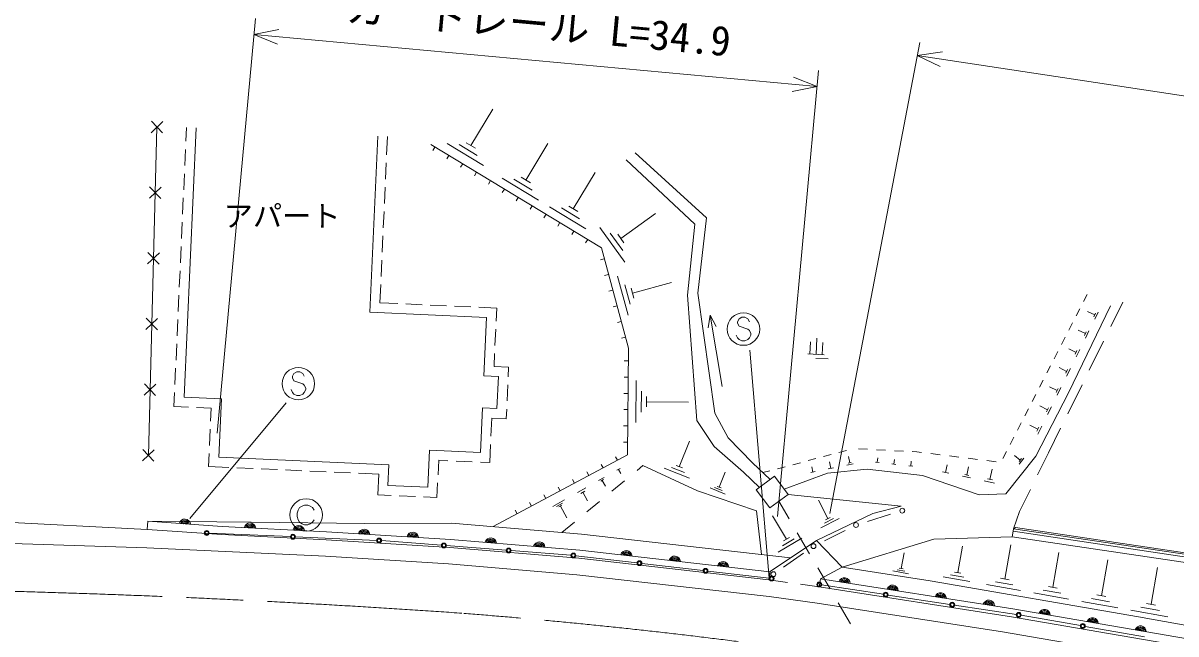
# Model space of a CAD drawing. Units: millimetres, scale not verified. Extents: x 40000 to 680000, y 20000 to 380000.
# Drawn here: x 403268 to 474301, y 281702 to 319328 of the extents above; entities that cross this region are included whole.
import ezdxf
from ezdxf.enums import TextEntityAlignment as Align

# ---------------------------------------------------------------- set-up
doc = ezdxf.new("R2010")
doc.units = ezdxf.units.MM
doc.header["$LTSCALE"] = 1000
doc.linetypes.add('CHAIN', pattern=[18.5, 12, -1.5, 3.5, -1.5])
for name, color, linetype, lineweight in [('M-BGD', 7, 'Continuous', 13), ('M-BMK', 2, 'CHAIN', 13), ('M-BMK-OTRS', 5, 'Continuous', 13), ('M-STR-HTXT', 7, 'Continuous', 13), ('M-STR-STRC', 7, 'Continuous', 13)]:
    doc.layers.add(name, color=color, linetype=linetype, lineweight=lineweight)
doc.styles.add('ＭＳ ゴシック', font='')
doc.styles.get('ＭＳ ゴシック').set_extended_font_data('MS Gothic')

msp = doc.modelspace()

# ---------------------------------------------------------------- linework, layer by layer
at = {"layer": 'M-BGD'}
for p, q in [((430859, 311783), (432212, 314020)), ((411154, 312576), (411879, 313265)), ((411172, 313283), (411861, 312558)), ((410987, 292702), (411516, 312921)), ((413189, 296288), (413937, 312871)), ((413299, 312049), (413337, 312898)), ((424630, 301527), (425118, 312367)), ((425667, 311216), (425718, 312340)), ((428402, 311839), (438898, 305493)), ((431639, 310547), (429402, 311900)), ((431249, 311165), (430130, 311841)), ((431138, 311613), (430579, 311952)), ((434245, 309659), (435606, 311911)), ((413231, 310551), (413276, 311550)), ((428645, 311692), (428516, 311478)), ((429501, 311174), (429371, 310960)), ((440974, 311328), (445381, 307327)), ((425600, 309717), (425645, 310716)), ((430357, 310657), (430227, 310443)), ((440432, 310902), (444665, 306946)), ((413164, 309052), (413209, 310051)), ((431212, 310140), (431083, 309926)), ((435030, 308415), (432779, 309777)), ((434638, 309037), (433512, 309718)), ((434526, 309489), (433963, 309829)), ((437165, 307889), (438518, 310126)), ((411048, 308533), (411773, 309221)), ((411066, 309239), (411755, 308514)), ((425532, 308219), (425577, 309218)), ((432068, 309622), (431939, 309408)), ((432924, 309105), (432794, 308891)), ((413096, 307554), (413141, 308553)), ((433780, 308587), (433650, 308373)), ((425464, 306720), (425509, 307719)), ((434635, 308070), (434506, 307856)), ((437946, 306653), (435708, 308006)), ((437555, 307271), (436436, 307947)), ((437445, 307720), (436885, 308058)), ((440100, 306052), (442233, 307593)), ((413029, 306055), (413074, 307054)), ((435491, 307553), (435362, 307339)), ((436347, 307035), (436217, 306821)), ((444665, 306946), (444211, 302564)), ((444848, 302692), (445381, 307327)), ((425397, 305222), (425442, 306221)), ((437202, 306518), (437073, 306304)), ((440338, 304600), (438796, 306733)), ((440219, 305326), (439448, 306392)), ((440293, 305785), (439907, 306318)), ((412961, 304557), (413006, 305556)), ((438058, 306000), (437929, 305786)), ((438898, 305493), (440570, 299308)), ((410942, 304489), (411667, 305177)), ((410960, 305196), (411649, 304470)), ((439081, 304814), (438840, 304748)), ((412893, 303058), (412938, 304057)), ((425329, 303723), (425374, 304722)), ((439342, 303848), (439101, 303783)), ((440541, 301329), (439892, 303732)), ((440817, 302693), (443221, 303343)), ((425256, 302099), (425307, 303224)), ((439603, 302883), (439362, 302818)), ((440679, 302011), (440354, 303213)), ((440899, 302393), (440736, 302993)), ((445890, 295297), (444848, 302692)), ((468833, 302613), (468607, 302173)), ((412826, 301560), (412871, 302559)), ((426355, 302050), (425256, 302099)), ((427853, 301982), (426854, 302027)), ((429352, 301914), (428353, 301960)), ((439864, 301917), (439623, 301852)), ((444211, 302564), (444786, 294843)), ((470265, 301913), (467676, 296545)), ((470290, 300640), (471032, 302142)), ((431822, 301202), (424630, 301527)), ((430850, 301847), (429851, 301892)), ((432449, 301775), (431350, 301824)), ((431660, 297606), (431822, 301202)), ((432413, 300976), (432449, 301775)), ((445609, 301336), (445485, 300556)), ((445609, 301336), (445978, 300637)), ((445609, 301336), (446334, 296948)), ((468381, 301733), (468155, 301293)), ((469294, 301349), (468861, 301563)), ((469347, 301458), (469240, 301241)), ((469509, 301512), (469295, 301080)), ((410836, 300445), (411561, 301134)), ((410854, 301152), (411543, 300427)), ((412758, 300061), (412803, 301060)), ((432345, 299477), (432390, 300476)), ((440125, 300952), (439884, 300887)), ((467929, 300854), (467703, 300414)), ((440386, 299987), (440145, 299922)), ((452173, 299921), (452128, 298922)), ((467477, 299974), (467251, 299535)), ((468722, 300201), (468280, 300420)), ((468777, 300312), (468668, 300091)), ((468942, 300367), (468724, 299925)), ((412691, 298563), (412736, 299562)), ((440570, 299308), (440502, 292729)), ((451753, 298939), (451787, 299688)), ((452502, 298905), (452536, 299654)), ((467025, 299095), (466799, 298655)), ((468147, 299043), (467695, 299267)), ((468202, 299156), (468091, 298930)), ((468371, 299213), (468148, 298761)), ((468960, 297951), (469846, 299744)), ((432287, 298178), (432323, 298978)), ((440562, 298518), (440312, 298521)), ((451628, 298945), (452627, 298899)), ((452116, 298672), (452866, 298638)), ((412623, 297064), (412668, 298063)), ((433182, 298138), (432287, 298178)), ((433155, 297548), (433182, 298138)), ((466573, 298216), (466347, 297776)), ((467566, 297876), (467104, 298104)), ((467623, 297991), (467509, 297760)), ((467795, 298049), (467567, 297588)), ((410730, 296401), (411455, 297090)), ((410748, 297108), (411437, 296383)), ((432556, 297566), (431660, 297606)), ((432466, 295587), (432556, 297566)), ((433088, 296050), (433133, 297049)), ((440551, 297518), (440301, 297521)), ((441023, 294718), (441049, 297308)), ((466121, 297336), (465895, 296896)), ((466980, 296698), (466509, 296932)), ((467630, 295262), (468516, 297055)), ((412562, 295716), (412601, 296565)), ((415486, 296185), (413189, 296288)), ((440541, 296518), (440291, 296521)), ((441353, 295362), (441366, 296658)), ((441680, 295683), (441687, 296330)), ((465669, 296457), (465443, 296017)), ((467676, 296545), (465678, 292644)), ((467038, 296816), (466922, 296581)), ((467215, 296876), (466981, 296405)), ((413461, 295675), (412562, 295716)), ((414860, 295612), (413961, 295653)), ((414824, 294813), (414860, 295612)), ((415324, 292588), (415486, 296185)), ((431447, 292882), (431571, 295628)), ((431571, 295628), (432466, 295587)), ((433039, 294961), (433065, 295550)), ((440531, 295518), (440281, 295521)), ((441684, 296007), (444274, 295980)), ((465217, 295577), (464991, 295138)), ((466390, 295511), (465909, 295749)), ((466449, 295632), (466330, 295391)), ((466629, 295692), (466391, 295211)), ((432093, 293878), (432143, 295001)), ((432143, 295001), (433039, 294961)), ((444786, 294843), (445850, 293241)), ((446718, 293774), (445890, 295297)), ((414756, 293315), (414801, 294314)), ((440521, 294519), (440271, 294521)), ((464765, 294698), (464539, 294258)), ((465794, 294315), (465303, 294557)), ((465855, 294437), (465734, 294192)), ((466039, 294499), (465796, 294008)), ((466444, 292864), (467186, 294366)), ((432019, 292256), (432070, 293379)), ((440510, 293519), (440261, 293521)), ((443700, 292002), (444324, 293569)), ((446718, 293774), (448221, 292233)), ((464313, 293819), (464087, 293379)), ((410624, 292358), (411349, 293046)), ((410643, 293065), (411331, 292339)), ((414698, 292016), (414734, 292815)), ((428199, 290736), (428302, 293024)), ((428302, 293024), (431447, 292882)), ((440502, 292729), (432235, 288310)), ((445850, 293241), (447650, 291673)), ((452580, 292622), (453052, 292746)), ((453524, 292870), (453996, 292994)), ((455295, 293074), (454742, 293103)), ((456401, 293016), (455848, 293045)), ((457506, 292958), (456953, 292987)), ((458335, 292915), (458059, 292929)), ((458335, 292915), (458622, 292879)), ((459197, 292808), (459772, 292737)), ((460347, 292665), (460922, 292594)), ((463861, 292939), (463635, 292500)), ((464705, 292415), (464349, 292702)), ((465772, 291500), (466444, 292864)), ((415943, 291960), (414698, 292016)), ((425807, 292116), (415324, 292588)), ((425750, 290846), (425807, 292116)), ((428834, 291503), (428875, 292397)), ((428875, 292397), (429448, 292372)), ((429948, 292349), (430947, 292304)), ((431446, 292281), (432019, 292256)), ((439003, 291928), (438886, 292148)), ((439885, 292399), (439768, 292620)), ((441095, 291777), (441454, 292073)), ((441454, 292073), (444820, 290525)), ((444014, 291651), (443230, 291962)), ((443896, 291924), (443504, 292080)), ((449294, 291211), (448221, 292233)), ((449747, 291880), (450219, 292004)), ((450691, 292127), (451163, 292251)), ((451635, 292375), (452107, 292499)), ((451937, 291671), (451872, 291989)), ((453042, 291897), (452960, 292300)), ((454418, 292178), (454023, 292097)), ((454299, 292257), (454102, 292216)), ((454200, 292236), (454120, 292631)), ((456006, 292264), (455780, 292289)), ((455893, 292277), (455925, 292558)), ((457040, 292148), (456805, 292174)), ((456922, 292161), (456955, 292454)), ((458083, 292031), (457839, 292058)), ((457961, 292044), (457995, 292349)), ((460108, 291642), (460213, 292127)), ((461421, 291491), (461529, 291994)), ((461497, 292523), (462072, 292451)), ((462647, 292380), (463222, 292309)), ((465678, 292644), (463814, 290333)), ((464777, 292504), (464633, 292326)), ((464937, 292521), (464650, 292166)), ((417442, 291892), (416443, 291937)), ((418940, 291825), (417941, 291870)), ((420439, 291757), (419440, 291802)), ((421937, 291689), (420938, 291734)), ((423436, 291622), (422437, 291667)), ((425180, 291543), (423935, 291599)), ((425123, 290274), (425180, 291543)), ((438122, 291457), (438004, 291677)), ((438728, 291148), (439077, 291346)), ((439847, 291782), (440049, 291897)), ((439948, 291840), (440091, 291587)), ((444327, 291299), (442761, 291922)), ((446155, 290740), (446527, 291676)), ((448640, 290730), (447650, 291673)), ((448445, 290587), (449573, 291416)), ((448841, 291642), (449275, 291756)), ((449573, 291416), (450402, 290287)), ((450153, 290626), (452823, 291613)), ((452064, 291697), (451809, 291645)), ((452823, 291613), (455275, 291843)), ((453204, 291930), (452881, 291864)), ((458690, 291459), (455275, 291843)), ((462178, 290276), (458690, 291459)), ((460303, 291600), (459914, 291683)), ((461645, 291311), (461142, 291419)), ((461546, 291464), (461295, 291518)), ((462996, 291185), (462681, 291253)), ((462839, 291219), (462974, 291848)), ((425750, 290846), (428199, 290736)), ((428772, 290109), (428812, 291004)), ((436358, 290514), (436240, 290734)), ((437240, 290985), (437122, 291206)), ((437425, 290409), (437946, 290704)), ((438865, 291110), (439039, 291209)), ((438952, 291159), (439150, 290810)), ((439553, 290504), (440324, 291140)), ((446530, 290320), (445594, 290692)), ((446342, 290530), (445874, 290716)), ((446272, 290693), (446038, 290787)), ((449274, 289459), (448445, 290587)), ((463119, 290994), (462490, 291129)), ((464660, 289238), (465331, 290603)), ((425123, 290274), (425948, 290237)), ((426448, 290214), (427447, 290169)), ((427946, 290146), (428772, 290109)), ((435476, 290042), (435358, 290263)), ((435909, 289549), (436630, 289958)), ((437629, 290353), (437890, 290500)), ((437759, 290426), (438055, 289905)), ((438010, 289230), (438782, 289867)), ((444820, 290525), (448449, 289289)), ((450402, 290287), (449274, 289459)), ((450466, 288796), (449838, 289873)), ((450402, 290287), (457368, 289575)), ((452850, 288811), (452282, 289939)), ((463814, 290333), (462178, 290276)), ((433712, 289099), (433594, 289320)), ((434594, 289571), (434476, 289791)), ((436140, 289561), (436501, 289765)), ((436281, 289522), (436462, 289624)), ((436372, 289573), (436780, 288853)), ((448449, 289289), (448765, 286599)), ((464289, 288170), (464660, 289238)), ((410949, 288638), (410915, 288139)), ((436468, 287957), (437239, 288593)), ((450308, 287534), (449452, 288986)), ((453556, 288813), (452428, 288244)), ((453203, 288812), (452639, 288528)), ((452991, 288882), (452709, 288740)), ((456721, 289071), (455304, 288633)), ((419746, 287694), (414734, 287910)), ((451727, 286637), (450971, 287932)), ((453915, 288077), (452639, 287443)), ((464266, 288022), (464215, 287676)), ((464289, 288170), (464266, 288022)), ((464423, 288251), (464289, 288170)), ((464423, 288251), (474995, 286684)), ((425057, 287465), (420046, 287681)), ((429047, 287163), (425357, 287447)), ((433037, 286856), (429346, 287140)), ((451249, 287599), (449797, 286742)), ((450779, 287566), (450053, 287138)), ((450490, 287641), (450127, 287427)), ((453730, 285810), (459386, 287548)), ((464215, 287676), (459386, 287548)), ((460854, 285476), (461142, 287105)), ((463763, 285081), (464136, 287182)), ((464215, 287676), (474889, 286094)), ((437027, 286549), (433336, 286833)), ((441098, 286080), (437326, 286520)), ((451352, 286680), (450114, 285816)), ((457378, 285735), (457549, 286702)), ((466708, 284573), (467090, 286728)), ((445168, 285605), (441396, 286045)), ((449238, 285131), (445466, 285570)), ((448885, 285579), (448886, 285569)), ((452987, 284478), (452231, 285773)), ((452397, 285097), (453730, 285810)), ((457818, 285408), (456852, 285579)), ((457598, 285572), (457115, 285657)), ((457499, 285714), (457257, 285757)), ((469708, 284056), (470100, 286265)), ((472765, 283528), (473166, 285794)), ((449217, 285038), (450373, 284876)), ((452320, 284603), (452397, 285097)), ((461596, 284924), (459967, 285213)), ((461225, 285200), (460410, 285344)), ((461057, 285439), (460650, 285512)), ((464242, 284726), (463191, 284912)), ((464026, 285035), (463501, 285128)), ((451165, 284765), (452320, 284603)), ((452472, 284720), (456273, 284143)), ((464721, 284370), (462620, 284742)), ((467690, 283843), (465535, 284225)), ((467199, 284208), (466122, 284399)), ((466978, 284525), (466439, 284621)), ((454247, 282318), (453491, 283614)), ((456569, 284098), (460370, 283521)), ((460666, 283476), (464467, 282899)), ((470715, 283307), (468506, 283699)), ((470212, 283681), (469107, 283877)), ((469985, 284007), (469432, 284105)), ((473048, 283478), (472481, 283578)), ((464763, 282851), (468415, 282217)), ((473797, 282761), (471531, 283163)), ((473281, 283145), (472148, 283345)), ((468710, 282166), (472362, 281532))]:
    msp.add_line(p, q, dxfattribs=at)
for points in [[(470265, 301913), (467676, 296545), (465678, 292644), (463814, 290333), (462178, 290276), (458690, 291459), (455275, 291843), (452823, 291613), (450153, 290626)], [(370746, 288929), (372600, 288905), (372404, 289498), (372836, 290895), (374147, 299785), (373980, 301697), (375923, 301544), (377933, 293249), (378789, 291963), (381530, 288759), (401330, 288325), (401379, 288626), (410915, 288139), (415507, 287823), (421937, 287498), (429558, 287028), (437519, 286364), (449217, 285038)], [(448765, 286599), (448449, 289289), (444820, 290525), (441454, 292073)], [(452149, 287453), (455618, 289129), (457368, 289575)], [(449274, 285535), (437568, 286861), (429594, 287526), (421965, 287998), (415537, 288322), (410949, 288638)], [(450559, 286395), (437666, 287857), (429667, 288524), (424316, 288514), (417324, 288595), (410949, 288638)], [(464266, 288022), (474951, 286438), (489739, 284246), (494821, 283493), (507644, 281592)], [(464289, 288170), (474978, 286586), (489767, 284394), (494849, 283640), (507615, 281748)], [(453730, 285810), (452149, 287453), (449299, 285557), (449217, 285038)], [(511603, 275551), (503681, 277076), (472000, 282755), (459165, 284965), (453730, 285810)], [(514155, 276113), (511656, 274684), (477043, 281050), (464255, 283251), (452397, 285097)], [(452320, 284603), (464174, 282758), (476955, 280558), (511865, 274084), (513134, 274357)]]:
    msp.add_lwpolyline(points, dxfattribs=at)
for centre, radius in [((457438, 289293), 150), ((454587, 288411), 150), ((414584, 287917), 150), ((414584, 287917), 120), ((414584, 287917), 100), ((419896, 287687), 150), ((419896, 287687), 120), ((419896, 287687), 100), ((425207, 287458), 150), ((425207, 287458), 120), ((425207, 287458), 100), ((429197, 287151), 150), ((429197, 287151), 120), ((429197, 287151), 100), ((433187, 286844), 150), ((451967, 287109), 150), ((433187, 286844), 120), ((433187, 286844), 100), ((437177, 286537), 150), ((437177, 286537), 120), ((437177, 286537), 100), ((441247, 286062), 150), ((441247, 286062), 120), ((441247, 286062), 100), ((445317, 285588), 150), ((445317, 285588), 120), ((445317, 285588), 100), ((449387, 285113), 150), ((449387, 285113), 120), ((449387, 285113), 100), ((449499, 285387), 150), ((452324, 284743), 150), ((452324, 284743), 120), ((452324, 284743), 100), ((456421, 284121), 150), ((456421, 284121), 120), ((456421, 284121), 100), ((460518, 283499), 150), ((460518, 283499), 120), ((460518, 283499), 100), ((464615, 282877), 150), ((464615, 282877), 120), ((464615, 282877), 100), ((468562, 282192), 150), ((468562, 282192), 120), ((468562, 282192), 100)]:
    msp.add_circle(centre, radius, dxfattribs=at)
for centre, radius, start, end in [((413239, 288426), 354, 4.86695, 167.27213), ((413239, 288426), 283, 7.09099, 165.04809), ((413239, 288426), 212, 10.83731, 161.30176), ((413239, 288426), 142, 18.54904, 153.59003), ((413239, 288426), 100, 28.86671, 143.27237), ((417250, 288182), 354, 5.90506, 168.31024), ((417250, 288182), 283, 8.1291, 166.0862), ((417250, 288182), 212, 11.87543, 162.33988), ((417250, 288182), 142, 19.58716, 154.62815), ((417250, 288182), 100, 29.90482, 144.31048), ((420246, 288030), 354, 5.90506, 168.31024), ((420246, 288030), 283, 8.1291, 166.0862), ((420246, 288030), 212, 11.87543, 162.33988), ((420246, 288030), 142, 19.58716, 154.62815), ((420246, 288030), 100, 29.90482, 144.31048), ((424279, 287800), 354, 5.26251, 167.66769), ((424279, 287800), 283, 7.48655, 165.44365), ((424279, 287800), 212, 11.23287, 161.69732), ((424279, 287800), 142, 18.9446, 153.98559), ((424279, 287800), 100, 29.26226, 143.66793), ((427273, 287616), 354, 5.26251, 167.66769), ((427273, 287616), 283, 7.48655, 165.44365), ((427273, 287616), 212, 11.23287, 161.69732), ((427273, 287616), 142, 18.9446, 153.98559), ((427273, 287616), 100, 29.26226, 143.66793), ((432082, 287265), 354, 4.02998, 166.43516), ((432082, 287265), 283, 6.25402, 164.21112), ((432082, 287265), 212, 10.00035, 160.4648), ((432082, 287265), 142, 17.71208, 152.75307), ((432082, 287265), 100, 28.02974, 142.4354), ((435072, 287015), 354, 4.02998, 166.43516), ((435072, 287015), 283, 6.25402, 164.21112), ((435072, 287015), 212, 10.00035, 160.4648), ((435072, 287015), 142, 17.71208, 152.75307), ((435072, 287015), 100, 28.02974, 142.4354), ((440434, 286482), 354, 2.33045, 164.73563), ((440434, 286482), 283, 4.55449, 162.51159), ((440434, 286482), 212, 8.30082, 158.76527), ((440434, 286482), 142, 16.01255, 151.05354), ((440434, 286482), 100, 26.33021, 140.73588), ((443415, 286144), 354, 2.33045, 164.73563), ((443415, 286144), 283, 4.55449, 162.51159), ((443415, 286144), 212, 8.30082, 158.76527), ((443415, 286144), 142, 16.01255, 151.05354), ((443415, 286144), 100, 26.33021, 140.73588), ((446396, 285806), 354, 2.33045, 164.73563), ((446396, 285806), 283, 4.55449, 162.51159), ((446396, 285806), 212, 8.30082, 158.76527), ((446396, 285806), 142, 16.01255, 151.05354), ((446396, 285806), 100, 26.33021, 140.73588), ((453871, 284812), 354, 359.95275, 162.35793), ((453871, 284812), 283, 2.17679, 160.13389), ((453871, 284812), 212, 5.92312, 156.38757), ((453871, 284812), 142, 13.63485, 148.67584), ((453871, 284812), 100, 23.95251, 138.35817), ((456836, 284351), 354, 359.95275, 162.35793), ((456836, 284351), 283, 2.17679, 160.13389), ((456836, 284351), 212, 5.92312, 156.38757), ((456836, 284351), 142, 13.63485, 148.67584), ((456836, 284351), 100, 23.95251, 138.35817), ((459800, 283890), 354, 359.95275, 162.35793), ((459800, 283890), 283, 2.17679, 160.13389), ((459800, 283890), 212, 5.92312, 156.38757), ((459800, 283890), 142, 13.63485, 148.67584), ((459800, 283890), 100, 23.95251, 138.35817), ((462764, 283429), 354, 359.95275, 162.35793), ((462764, 283429), 283, 2.17679, 160.13389), ((462764, 283429), 212, 5.92312, 156.38757), ((462764, 283429), 142, 13.63485, 148.67584), ((462764, 283429), 100, 23.95251, 138.35817), ((466205, 282861), 354, 359.03067, 161.43585), ((466205, 282861), 283, 1.25471, 159.21181), ((466205, 282861), 212, 5.00104, 155.46549), ((466205, 282861), 142, 12.71277, 147.75376), ((466205, 282861), 100, 23.03043, 137.43609), ((469162, 282352), 354, 359.03067, 161.43585), ((469162, 282352), 283, 1.25471, 159.21181), ((469162, 282352), 212, 5.00104, 155.46549), ((469162, 282352), 142, 12.71277, 147.75376), ((469162, 282352), 100, 23.03043, 137.43609), ((472118, 281843), 354, 359.03067, 161.43585), ((472118, 281843), 283, 1.25471, 159.21181), ((472118, 281843), 212, 5.00104, 155.46549), ((472118, 281843), 142, 12.71277, 147.75376), ((472118, 281843), 100, 23.03043, 137.43609)]:
    msp.add_arc(centre, radius, start, end, dxfattribs=at)
at = {"layer": 'M-BMK'}
for centre, radius, start, end in [((384432, -373244), 657823, 86.0008, 89.58434), ((403138, -65967), 350000, 82.74659, 85.54748)]:
    msp.add_arc(centre, radius, start, end, dxfattribs=at)
at = {"layer": 'M-BMK-OTRS'}
msp.add_lwpolyline([(401291, 287313), (410891, 286998), (421912, 286493), (429473, 286013), (437392, 285345), (449228, 284016), (452191, 283598), (463624, 281831), (473989, 280049), (490946, 276910), (560388, 263872)], dxfattribs=at)
at = {"layer": 'M-STR-HTXT'}
for p, q in [((415230, 294060), (417585, 319612)), ((417494, 318617), (419029, 318927)), ((417494, 318617), (452189, 315418)), ((417494, 318617), (418946, 318031)), ((452980, 289130), (458515, 318136)), ((458361, 317328), (459911, 317549)), ((458361, 317328), (518677, 308222)), ((458361, 317328), (459777, 316659)), ((449748, 288939), (452281, 316414)), ((452189, 315418), (450654, 315108)), ((452189, 315418), (450737, 316004))]:
    msp.add_line(p, q, dxfattribs=at)
at = {"layer": 'M-STR-STRC'}
for p, q in [((447563, 301205), (447381, 301114)), ((447745, 301205), (447563, 301205)), ((447927, 301114), (447745, 301205)), ((447381, 301114), (447290, 300933)), ((447290, 300933), (447290, 300842)), ((447290, 300842), (447381, 300660)), ((447381, 300660), (447927, 300478)), ((448018, 300933), (447927, 301114)), ((447927, 300478), (448018, 300387)), ((447290, 299933), (447199, 300114)), ((447381, 299842), (447290, 299933)), ((447563, 299751), (447381, 299842)), ((447927, 299842), (447745, 299751)), ((448018, 299933), (447927, 299842)), ((448018, 300387), (448109, 300205)), ((448109, 300114), (448018, 299933)), ((448109, 300205), (448109, 300114)), ((447745, 299751), (447563, 299751)), ((449232, 285131), (448038, 299181)), ((419959, 297752), (419868, 297570)), ((420141, 297843), (419959, 297752)), ((420323, 297843), (420141, 297843)), ((420505, 297752), (420323, 297843)), ((420596, 297570), (420505, 297752)), ((419868, 297570), (419868, 297479)), ((419868, 297479), (419959, 297297)), ((419959, 297297), (420505, 297116)), ((420505, 297116), (420596, 297025)), ((420596, 297025), (420687, 296843)), ((419868, 296570), (419777, 296752)), ((419959, 296479), (419868, 296570)), ((420141, 296388), (419959, 296479)), ((420323, 296388), (420141, 296388)), ((420505, 296479), (420323, 296388)), ((420596, 296570), (420505, 296479)), ((420687, 296752), (420596, 296570)), ((420687, 296843), (420687, 296752)), ((413539, 288821), (419475, 295927)), ((420210, 289331), (420160, 289131)), ((420160, 289131), (420160, 288931)), ((420310, 289481), (420210, 289331)), ((420460, 289581), (420310, 289481)), ((420610, 289631), (420460, 289581)), ((420810, 289631), (420610, 289631)), ((420960, 289581), (420810, 289631)), ((421110, 289481), (420960, 289581)), ((421210, 289331), (421110, 289481)), ((420160, 288931), (420210, 288731)), ((420210, 288731), (420310, 288581)), ((420310, 288581), (420460, 288481)), ((420460, 288481), (420610, 288431)), ((420610, 288431), (420810, 288431)), ((420810, 288431), (420960, 288481)), ((420960, 288481), (421110, 288581)), ((421110, 288581), (421210, 288731))]:
    msp.add_line(p, q, dxfattribs=at)
for centre in [(447654, 300478), (420232, 297116), (420710, 289031)]:
    msp.add_circle(centre, 1000, dxfattribs=at)

# ---------------------------------------------------------------- texts
at = {"layer": 'M-BGD', "style": 'ＭＳ ゴシック'}
msp.add_text('アパート', height=1320, dxfattribs=at).set_placement((419230, 306392), align=Align.BOTTOM_CENTER)
at = {"layer": 'M-STR-HTXT', "style": 'ＭＳ ゴシック'}
msp.add_text('ガードレール L=34.9', height=1833, rotation=354.733, dxfattribs=at).set_placement((434915, 317814), align=Align.BOTTOM_CENTER)

doc.saveas('drawing.dxf')
